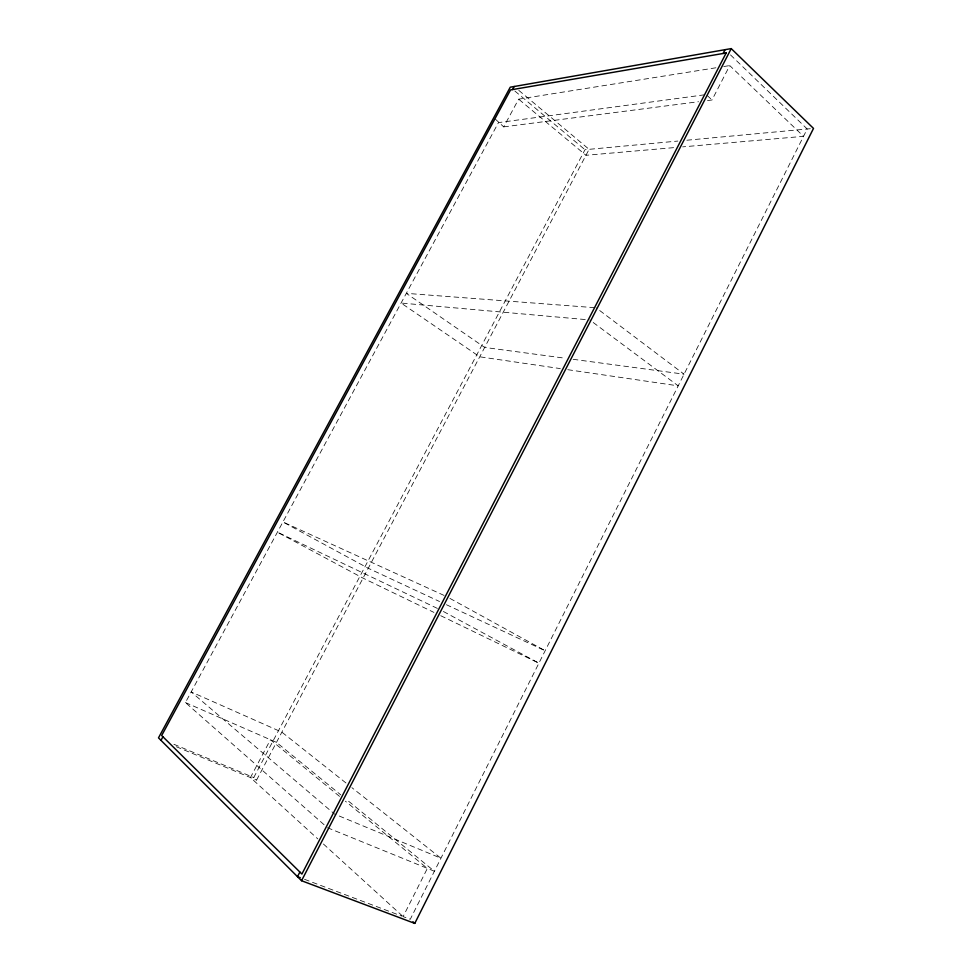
<?xml version="1.0" encoding="UTF-8"?>
<svg xmlns="http://www.w3.org/2000/svg" width="972" height="972" viewBox="0 0 972 972"><rect width="100%" height="100%" fill="white"/><g stroke="black" fill="none" stroke-linecap="round" stroke-linejoin="round"><path stroke-width="0.73" stroke-dasharray="4.86 3.65" d="M730.482 54.894L807.21 128.997L410.257 919.305L403.113 916.608L427.376 868.397L345.388 801.183M707.519 100.566L712.014 99.982L729.753 65.574L803.528 136.335L682.648 146.869M518.793 90.372L589.093 149.336L256.584 780.103L253.753 777.539L584.998 149.712L677.849 141.061M494.979 118.766L503.703 126.882L518.647 99.156L716.279 67.724M324.089 824.718L185.445 702.562L498.466 122.618L704.7 94.782M723.763 66.533L729.753 65.574M503.703 126.882L698.528 101.72M686.864 140.223L810.988 128.644M673.584 147.659L585.958 155.289L518.647 99.156M594.56 307.674L406.308 293.35L484.663 347.429L565.619 358.291M585.253 319.545L401.084 303.045L479.718 356.809L560.309 368.595M573.115 359.3L684.057 374.184L596.067 307.784M567.77 369.688L678.201 385.848L589.785 319.946M304.528 879.32L401.703 916.074M327.503 827.731L434.399 871.252L346.652 799.652M173.903 744.285L253.753 777.539M176.357 746.739L256.584 780.103M185.445 702.562L276.461 742.377L340.808 794.889M444.083 595.435L282.913 521.976L368.254 568.268L439.563 601.522M446.415 604.718L545.146 650.742L446.828 596.699M437.376 608.399L277.397 532.194L363.054 578.133L433.937 612.409M440.753 615.713L538.901 663.171L441.446 610.428M345.959 782.958L281.856 732.147L191.18 691.942L334.55 814.074L440.936 858.227L351.9 787.66M339.532 796.384L270.423 739.741L250.46 777.551L317.808 838.909M514.868 91.028L584.998 149.712M323.421 844.012L403.113 916.608M707.166 95.475L712.014 99.982"/><path stroke-width="1.46" d="M414.777 923.4L813.503 128.413L731.223 48.6L510.264 87.188L158.497 737.857L301.539 880.717L414.777 923.4L412.966 921.76M299.874 872.042L297.481 876.659L300.299 877.728M723.107 53.496L725.076 49.669M301.539 880.717L731.223 48.6M160.988 740.348L162.919 736.764M512.523 89.582L514.188 86.496M726.169 52.962L301.903 874.047L161.668 735.537L510.555 89.91L726.169 52.962"/></g></svg>
